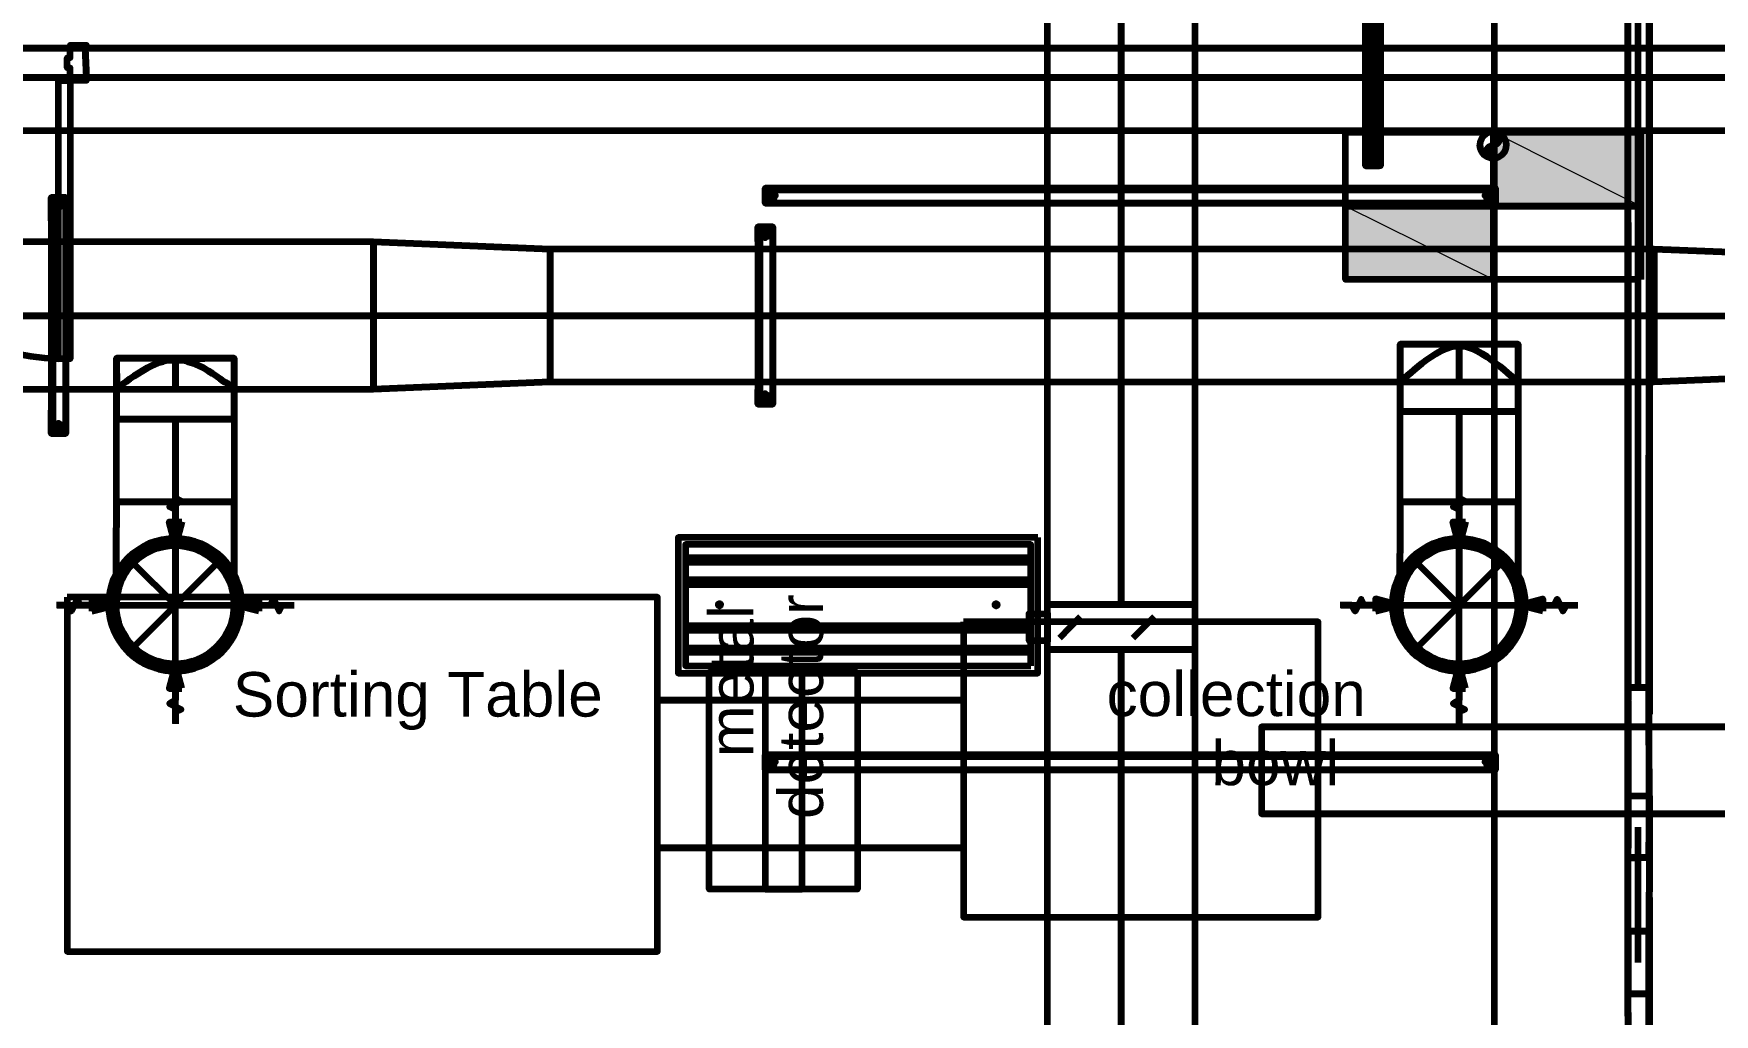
# Model space of a CAD drawing. Extents: x 0 to 1153, y 0 to 816.
# Drawn here: x 553.66 to 590.49, y 416.09 to 437.58 of the extents above; entities that cross this region are included whole.
import ezdxf

# ---------------------------------------------------------------- set-up
doc = ezdxf.new("R2010")
doc.units = 0
doc.header["$MEASUREMENT"] = 0
for name, color, linetype in [('Arch', 7, 'Continuous'), ('EQUIPMENTS', 7, 'Continuous'), ('Hatch', 7, 'Continuous'), ('HVAC', 7, 'Continuous'), ('PIPE', 7, 'Continuous')]:
    doc.layers.add(name, color=color, linetype=linetype)
doc.styles.add('Arial', font='arial.ttf')

msp = doc.modelspace()

# ---------------------------------------------------------------- hatches: boundary and pattern name
at = {"layer": 'Hatch', "linetype": 'Continuous', "lineweight": 211}
for points in [[(588.878, 435.42), (585.65, 435.42), (585.65, 433.8), (588.878, 433.8)], [(585.65, 433.8), (582.411, 433.8), (582.411, 432.192), (585.65, 432.192)]]:
    msp.add_hatch(color=5, dxfattribs=at).paths.add_polyline_path(points, flags=0)

# ---------------------------------------------------------------- linework, layer by layer
at = {"layer": 'Arch', "color": 11, "linetype": 'Continuous', "lineweight": 211}
for p, q in [((585.671, 361.77), (585.671, 717.391)), ((917.988, 435.451), (110.871, 435.451)), ((576.146, 424.339), (576.601, 424.804)), ((577.755, 424.339), (578.22, 424.804))]:
    msp.add_line(p, q, dxfattribs=at)
for points in [[(530.246, 436.615), (530.246, 427.429), (530.246, 436.615), (530.246, 437.261), (530.246, 436.615), (530.892, 436.615), (634.365, 436.615), (635.011, 436.615), (635.011, 437.261), (635.011, 436.615)], [(556.906, 426.879), (556.768, 426.36), (556.63, 426.879)], [(585.036, 426.879), (584.898, 426.36), (584.761, 426.879)], [(554.937, 424.921), (555.456, 425.058), (554.937, 425.196)], [(558.599, 424.921), (558.08, 425.058), (558.599, 425.196)], [(583.068, 424.921), (583.586, 425.058), (583.068, 425.196)], [(586.729, 424.921), (586.211, 425.058), (586.729, 425.196)], [(556.906, 423.227), (556.768, 423.746), (556.63, 423.227)], [(585.036, 423.227), (584.898, 423.746), (584.761, 423.227)]]:
    msp.add_lwpolyline(points, close=True, dxfattribs=at)
for points in [[(635.011, 437.261), (530.246, 437.261), (635.011, 437.261)], [(554.821, 436.615), (554.821, 436.552), (554.461, 436.552), (554.461, 430.456), (554.207, 430.456)], [(556.768, 426.879), (556.768, 427.143), (556.641, 427.207), (556.895, 427.334), (556.768, 427.397), (556.768, 427.662)], [(584.898, 426.879), (584.898, 427.143), (584.771, 427.207), (585.025, 427.334), (584.898, 427.397), (584.898, 427.662)], [(554.937, 425.058), (554.683, 425.058), (554.62, 425.185), (554.482, 424.921), (554.419, 425.058), (554.165, 425.058)], [(558.599, 425.058), (558.853, 425.058), (558.916, 425.185), (559.043, 424.921), (559.107, 425.058), (559.372, 425.058)], [(583.068, 425.058), (582.814, 425.058), (582.75, 425.185), (582.623, 424.921), (582.549, 425.058), (582.295, 425.058)], [(586.729, 425.058), (586.983, 425.058), (587.047, 425.185), (587.174, 424.921), (587.248, 425.058), (587.502, 425.058)], [(556.768, 423.227), (556.768, 422.973), (556.641, 422.899), (556.895, 422.772), (556.768, 422.709), (556.768, 422.455)], [(584.898, 423.227), (584.898, 422.973), (584.771, 422.899), (585.025, 422.772), (584.898, 422.709), (584.898, 422.455)]]:
    msp.add_lwpolyline(points, dxfattribs=at)
msp.add_lwpolyline([(542.501, 430.451, 0.401854), (548.344, 436.557, 0.401854), (554.207, 430.456), (554.207, 436.552), (554.461, 436.552), (554.461, 436.827), (554.397, 436.827), (554.397, 437.049), (554.461, 437.049), (554.461, 437.325), (554.821, 437.325), (554.789, 437.261), (554.821, 436.615), (554.789, 437.261)], format="xyb", dxfattribs=at)
at = {"layer": 'EQUIPMENTS', "color": 251, "linetype": 'Continuous', "lineweight": 211}
for points in [[(554.397, 425.228), (554.397, 417.47), (567.33, 417.47), (567.33, 425.228)], [(574.04, 424.688), (574.04, 418.222), (581.808, 418.222), (581.808, 424.688)], [(571.712, 423.577), (571.712, 418.835), (568.463, 418.835), (568.463, 423.577)], [(569.69, 423.577), (569.69, 418.835), (570.505, 418.835), (570.505, 423.577)], [(580.57, 422.391), (580.57, 420.486), (593.005, 420.486), (580.57, 420.486), (593.005, 420.486), (593.005, 422.391), (580.57, 422.391), (593.005, 422.391)]]:
    msp.add_lwpolyline(points, close=True, dxfattribs=at)
for points in [[(574.04, 422.973), (567.33, 422.973), (574.04, 422.973)], [(574.04, 419.735), (567.33, 419.735), (574.04, 419.735)]]:
    msp.add_lwpolyline(points, dxfattribs=at)
at = {"layer": 'Hatch', "color": 5, "linetype": 'Continuous', "lineweight": 211}
for p, q in [((583.004, 470.884), (583.004, 434.679)), ((588.825, 423.249), (588.825, 443.653)), ((575.511, 426.096), (567.944, 426.096)), ((575.511, 425.99), (567.944, 425.99)), ((575.511, 425.609), (567.944, 425.609)), ((575.511, 425.503), (567.944, 425.503)), ((575.511, 424.603), (567.944, 424.603)), ((575.511, 424.498), (567.944, 424.498)), ((575.511, 424.116), (567.944, 424.116)), ((575.511, 424.021), (567.944, 424.021)), ((588.603, 420.878), (588.592, 420.878)), ((588.825, 417.227), (588.825, 420.19)), ((589.058, 417.915), (589.068, 417.915))]:
    msp.add_line(p, q, dxfattribs=at)
for points in [[(583.173, 470.884), (582.866, 470.884), (582.866, 434.679), (582.845, 470.884), (582.845, 434.679), (582.845, 470.884), (583.173, 470.884), (583.173, 434.679), (583.152, 470.884), (583.173, 434.679), (582.845, 434.679), (583.152, 434.679), (583.173, 470.884), (582.845, 470.884)], [(589.058, 443.653), (589.058, 423.249), (589.068, 443.653), (588.592, 443.653), (589.058, 443.653), (588.592, 443.653), (589.068, 443.653), (589.068, 423.249), (588.592, 423.249), (589.058, 423.249), (588.592, 423.249), (588.603, 422.667), (588.603, 419.936), (588.592, 419.513), (588.592, 416.549), (588.592, 419.513), (588.592, 423.249), (589.068, 423.249)], [(588.878, 432.192), (582.411, 432.192), (582.411, 435.42), (588.878, 435.42)], [(575.67, 426.54), (567.785, 426.54), (567.785, 423.566), (575.67, 423.566)], [(575.511, 423.725), (575.511, 426.381), (567.944, 426.381), (567.944, 423.725)], [(568.717, 425.064), (568.696, 425.038), (568.68, 425.039), (568.667, 425.052), (568.664, 425.068), (568.671, 425.082), (568.686, 425.09), (568.702, 425.087), (568.715, 425.074), (568.716, 425.057), (568.706, 425.042), (568.69, 425.037), (568.674, 425.042), (568.664, 425.057), (568.666, 425.074), (568.678, 425.087), (568.694, 425.09), (568.71, 425.081), (568.717, 425.064)], [(574.781, 425.064), (574.763, 425.039), (574.746, 425.039), (574.732, 425.05), (574.728, 425.066), (574.734, 425.081), (574.748, 425.089), (574.765, 425.088), (574.778, 425.076), (574.78, 425.059), (574.772, 425.044), (574.757, 425.037), (574.74, 425.041), (574.729, 425.055), (574.729, 425.072), (574.74, 425.086), (574.757, 425.09), (574.772, 425.084), (574.781, 425.064)], [(589.068, 420.878), (589.058, 423.249), (589.058, 419.523), (589.068, 420.878)], [(588.603, 417.915), (588.603, 416.549), (589.058, 416.549), (589.068, 417.915), (589.068, 416.539), (588.592, 416.539), (589.068, 416.539), (589.058, 417.904), (589.058, 416.549), (588.592, 416.539), (588.592, 417.904), (589.068, 417.915)]]:
    msp.add_lwpolyline(points, close=True, dxfattribs=at)
for points in [[(589.058, 414.179), (589.068, 416.539), (589.068, 416.126), (589.058, 414.761), (589.058, 417.502), (589.068, 417.915), (589.068, 420.878), (589.058, 419.523), (588.603, 419.523), (588.592, 420.878), (589.058, 420.867), (588.603, 420.878), (588.592, 423.249), (589.068, 423.249), (588.592, 423.249), (588.592, 443.653), (588.592, 423.249), (588.592, 443.653), (588.603, 423.249), (588.592, 422.667), (588.592, 421.291), (588.592, 420.867), (588.592, 417.915), (588.592, 420.878), (588.592, 419.513), (589.058, 419.523), (588.592, 419.523), (588.592, 419.513), (589.058, 419.523), (589.068, 420.878), (589.068, 419.513), (589.058, 416.549), (589.068, 419.513), (589.068, 419.925), (589.058, 422.667), (589.058, 421.291), (589.058, 420.867), (589.068, 417.915), (589.068, 414.179)], [(588.878, 433.8), (585.65, 433.8), (582.411, 433.8), (588.878, 433.8), (588.878, 435.42), (585.65, 435.42), (585.65, 432.192), (582.411, 432.192), (582.411, 433.8)], [(585.65, 432.192), (585.65, 433.8), (585.65, 435.42)], [(589.058, 422.667), (589.068, 423.249), (589.068, 422.667)], [(588.603, 414.179), (588.592, 417.915), (588.592, 417.502), (588.603, 414.761), (588.603, 416.137), (588.592, 416.539), (588.592, 414.179)]]:
    msp.add_lwpolyline(points, dxfattribs=at)
at = {"layer": 'Hatch', "color": 5, "linetype": 'Continuous', "lineweight": 0}
msp.add_lwpolyline([(588.878, 435.42), (585.65, 435.42), (588.878, 433.8), (585.65, 433.8), (582.411, 433.8), (585.65, 432.192), (582.411, 432.192), (582.411, 433.8), (585.65, 432.192), (585.65, 433.8), (585.65, 435.42), (588.878, 433.8)], close=True, dxfattribs=at)
at = {"layer": 'Hatch', "color": 251, "linetype": 'Continuous', "lineweight": 211}
for points in [[(554.397, 425.228), (554.397, 417.47), (567.33, 417.47), (567.33, 425.228)], [(574.04, 424.688), (574.04, 418.222), (581.808, 418.222), (581.808, 424.688)], [(571.712, 423.577), (571.712, 418.835), (568.463, 418.835), (568.463, 423.577)], [(569.69, 423.577), (569.69, 418.835), (570.505, 418.835), (570.505, 423.577)], [(580.57, 422.391), (580.57, 420.486), (593.005, 420.486), (580.57, 420.486), (593.005, 420.486), (593.005, 422.391), (580.57, 422.391), (593.005, 422.391)]]:
    msp.add_lwpolyline(points, close=True, dxfattribs=at)
for points in [[(574.04, 422.973), (567.33, 422.973), (574.04, 422.973)], [(574.04, 419.735), (567.33, 419.735), (574.04, 419.735)]]:
    msp.add_lwpolyline(points, dxfattribs=at)
at = {"layer": 'HVAC', "color": 6, "linetype": 'Continuous', "lineweight": 211}
for p, q in [((564.981, 429.948), (564.981, 432.858)), ((589.174, 432.858), (589.174, 429.948)), ((555.551, 429.853), (555.583, 429.874)), ((557.953, 429.874), (557.996, 429.832)), ((556.768, 422.466), (556.768, 427.641)), ((584.898, 422.466), (584.898, 427.641)), ((557.678, 425.969), (555.847, 424.138)), ((585.809, 425.969), (583.988, 424.138)), ((554.175, 425.058), (559.35, 425.058)), ((582.316, 425.058), (587.481, 425.058))]:
    msp.add_line(p, q, dxfattribs=at)
for points in [[(578.305, 415.618), (579.109, 413.681), (579.109, 412.792), (575.881, 412.792), (579.109, 412.792), (579.104, 412.046, -0.143129), (581.369, 412.708, 0.143129), (579.109, 412.03), (579.109, 412.792), (579.109, 413.681), (575.881, 413.681), (579.109, 413.681), (575.881, 413.681), (575.881, 415.618), (577.49, 415.618), (575.881, 415.618), (575.881, 424.085), (575.881, 425.069), (579.109, 425.069), (575.881, 425.069), (579.109, 425.069), (575.881, 425.069), (575.881, 463.042)], [(583.713, 430.043), (583.671, 430.001), (583.607, 429.948), (583.671, 430.001), (583.713, 430.043), (583.777, 430.096), (583.84, 430.149), (583.914, 430.212), (583.999, 430.287), (584.084, 430.35), (584.179, 430.424), (584.285, 430.498), (584.39, 430.562), (584.507, 430.625), (584.57, 430.657), (584.634, 430.678), (584.697, 430.699), (584.761, 430.72), (584.824, 430.731), (584.973, 430.731), (585.036, 430.72), (585.1, 430.699), (585.163, 430.678), (585.227, 430.657), (585.29, 430.625), (585.406, 430.562), (585.512, 430.498), (585.703, 430.35), (585.798, 430.287), (585.883, 430.212), (585.957, 430.149), (586.02, 430.096), (586.084, 430.043), (586.147, 429.99), (586.179, 429.948), (586.147, 429.99), (586.084, 430.043), (586.02, 430.096), (585.957, 430.149), (585.883, 430.212), (585.798, 430.287), (585.703, 430.35), (585.512, 430.498), (585.406, 430.562), (585.29, 430.625), (585.227, 430.657), (585.163, 430.678), (585.1, 430.699), (585.036, 430.72), (584.973, 430.731), (584.824, 430.731), (584.761, 430.72), (584.697, 430.699), (584.634, 430.678), (584.57, 430.657), (584.507, 430.625), (584.39, 430.562), (584.285, 430.498), (584.179, 430.424), (584.084, 430.35), (583.999, 430.287), (583.914, 430.212), (583.84, 430.149), (583.777, 430.096), (583.671, 430.001), (583.607, 429.948), (583.607, 430.773), (583.607, 429.948), (583.607, 429.302), (583.607, 429.948), (586.19, 429.948), (586.19, 430.773), (586.19, 429.948), (586.19, 429.302), (586.19, 429.948), (586.19, 430.773), (586.19, 429.948), (586.19, 429.302), (586.19, 427.323), (586.19, 425.064, 0.414217), (584.893, 426.36, 0.41421), (583.597, 425.064, -0.41421), (584.893, 426.36, -0.414217), (586.19, 425.064, -0.414215), (584.893, 423.767, -0.414209), (583.586, 425.064, 0.41423), (584.893, 423.757, 0.414225), (586.2, 425.064, 0.414214), (584.893, 426.371, 0.414219), (583.586, 425.064, 0.41423), (584.893, 423.757, 0.414225), (586.2, 425.064, 0.414214), (584.893, 426.371, 0.414219), (583.607, 425.058), (583.607, 427.323), (583.607, 429.302), (583.607, 429.948), (583.607, 430.773), (583.607, 429.948)], [(555.466, 425.064, 0.414209), (556.763, 423.767, 0.414222), (558.059, 425.064, 0.414223), (556.763, 426.36, 0.41421), (555.466, 425.064, 0.414209), (556.763, 423.767, 0.414222), (558.059, 425.064), (558.059, 427.323), (558.059, 425.064, 0.414223), (556.763, 426.36, 0.41421), (555.466, 425.064), (555.477, 427.323), (555.466, 425.064, 0.414209), (556.763, 423.767, 0.414222), (558.059, 425.064)], [(583.597, 425.064, 0.414209), (584.893, 423.767, 0.414215), (586.19, 425.064, 0.414217), (584.893, 426.36, 0.41421), (583.597, 425.064, 0.414209), (584.893, 423.767, 0.414215), (586.19, 425.064), (586.19, 427.323), (586.19, 425.064, 0.414217), (584.893, 426.36, 0.41421), (583.597, 425.064), (583.607, 427.323), (583.597, 425.064, 0.414209), (584.893, 423.767, 0.414215), (586.19, 425.064)]]:
    msp.add_lwpolyline(points, format="xyb", dxfattribs=at)
for points in [[(579.109, 463.042), (579.109, 425.069), (579.109, 424.085), (579.109, 415.618), (577.49, 415.618), (579.109, 415.618), (579.109, 413.681), (575.881, 413.681), (575.881, 412.792), (575.881, 413.681), (577.49, 415.618), (577.49, 424.085), (577.49, 415.618), (579.109, 413.681), (579.109, 415.618), (575.881, 415.618), (575.881, 413.681), (576.686, 415.618)], [(577.49, 463.042), (577.49, 425.069), (577.49, 463.042)], [(554.366, 428.816), (554.366, 433.991), (554.366, 428.816)], [(569.69, 433.864), (585.692, 433.864), (569.69, 433.864)], [(569.817, 434.086), (569.878, 434.024), (569.786, 434.033), (569.817, 434.086), (569.878, 434.024), (569.786, 434.033), (569.817, 434.086), (569.878, 434.024), (569.817, 433.97), (569.878, 434.024), (569.817, 434.086), (569.786, 434.033), (569.817, 433.97), (569.878, 434.024), (569.817, 434.086), (569.786, 434.033), (569.817, 433.97), (569.878, 434.024), (569.817, 434.086), (569.786, 434.033), (569.817, 433.97), (569.878, 434.024), (569.817, 434.086), (569.786, 434.033), (569.817, 433.97), (569.878, 434.024), (569.817, 434.086), (569.786, 434.033), (569.817, 433.97), (569.878, 434.024), (569.817, 434.086), (569.786, 434.033), (569.817, 433.97), (569.878, 434.024), (569.817, 434.086), (569.786, 434.033)], [(585.502, 434.086), (585.562, 434.024), (585.47, 434.033), (585.502, 434.086), (585.562, 434.024), (585.47, 434.033), (585.502, 434.086), (585.562, 434.024), (585.502, 433.97), (585.562, 434.024), (585.502, 434.086), (585.47, 434.033), (585.502, 433.97), (585.562, 434.024), (585.502, 434.086), (585.47, 434.033), (585.502, 433.97), (585.562, 434.024), (585.502, 434.086), (585.47, 434.033), (585.502, 433.97), (585.562, 434.024), (585.502, 434.086), (585.47, 434.033), (585.502, 433.97), (585.562, 434.024), (585.502, 434.086), (585.47, 434.033), (585.502, 433.97), (585.562, 434.024), (585.502, 434.086), (585.47, 434.033), (585.502, 433.97), (585.562, 434.024), (585.502, 434.086), (585.47, 434.033)], [(569.86, 429.461), (569.86, 433.345), (569.86, 429.461)], [(561.107, 433.017), (561.107, 429.789), (561.107, 433.017), (564.981, 432.858), (564.981, 429.948), (561.107, 429.789), (561.107, 433.017), (561.107, 429.789), (564.981, 429.948), (564.981, 432.858), (564.981, 429.948), (589.174, 429.948), (589.174, 432.858), (564.981, 432.858), (561.107, 433.017), (538.459, 433.017), (538.459, 429.789), (561.107, 429.789)], [(593.058, 430.107), (593.058, 432.7), (593.058, 430.107), (589.174, 429.948), (589.174, 432.858), (593.058, 432.7), (593.058, 430.107), (593.058, 432.7), (589.174, 432.858), (589.174, 429.948), (593.058, 430.107), (608.806, 430.107), (608.806, 432.7), (593.058, 432.7)], [(564.981, 431.398), (589.174, 431.398), (564.981, 431.398), (561.107, 431.398), (538.459, 431.398), (561.107, 431.398)], [(589.174, 431.398), (593.058, 431.398), (608.806, 431.398), (593.058, 431.398)], [(584.898, 430.773), (584.898, 429.948), (584.898, 430.773)], [(556.768, 430.466), (556.768, 429.789), (556.768, 430.466)], [(586.19, 429.948), (586.126, 430.001), (586.084, 430.043), (586.147, 429.99)], [(558.059, 429.789), (558.049, 429.8), (558.049, 429.789)], [(556.768, 427.323), (556.768, 425.058), (555.847, 425.969)], [(584.898, 427.323), (584.898, 425.058), (583.988, 425.969)], [(575.881, 424.868), (575.881, 424.868), (575.881, 424.868)], [(575.881, 424.275), (575.881, 424.275), (575.881, 424.275)], [(569.69, 421.45), (585.692, 421.45), (569.69, 421.45)], [(569.817, 421.672), (569.878, 421.61), (569.786, 421.619), (569.817, 421.672), (569.878, 421.61), (569.786, 421.619), (569.817, 421.672), (569.878, 421.61), (569.817, 421.566), (569.878, 421.61), (569.817, 421.672), (569.786, 421.619), (569.817, 421.566), (569.878, 421.61), (569.817, 421.672), (569.786, 421.619), (569.817, 421.566), (569.878, 421.61), (569.817, 421.672), (569.786, 421.619), (569.817, 421.566), (569.878, 421.61), (569.817, 421.672), (569.786, 421.619), (569.817, 421.566), (569.878, 421.61), (569.817, 421.672), (569.786, 421.619), (569.817, 421.566), (569.878, 421.61), (569.817, 421.672), (569.786, 421.619), (569.817, 421.566), (569.878, 421.61), (569.817, 421.672), (569.786, 421.619)], [(585.502, 421.672), (585.562, 421.61), (585.47, 421.619), (585.502, 421.672), (585.562, 421.61), (585.47, 421.619), (585.502, 421.672), (585.562, 421.61), (585.502, 421.566), (585.562, 421.61), (585.502, 421.672), (585.47, 421.619), (585.502, 421.566), (585.562, 421.61), (585.502, 421.672), (585.47, 421.619), (585.502, 421.566), (585.562, 421.61), (585.502, 421.672), (585.47, 421.619), (585.502, 421.566), (585.562, 421.61), (585.502, 421.672), (585.47, 421.619), (585.502, 421.566), (585.562, 421.61), (585.502, 421.672), (585.47, 421.619), (585.502, 421.566), (585.562, 421.61), (585.502, 421.672), (585.47, 421.619), (585.502, 421.566), (585.562, 421.61), (585.502, 421.672), (585.47, 421.619)]]:
    msp.add_lwpolyline(points, dxfattribs=at)
for points in [[(554.08, 433.991), (554.08, 428.816), (554.048, 433.991), (554.366, 433.991), (554.048, 433.991), (554.048, 428.816), (554.366, 428.816), (554.048, 428.816)], [(554.165, 433.827), (554.193, 433.863), (554.216, 433.861), (554.234, 433.844), (554.238, 433.821), (554.228, 433.801), (554.208, 433.79), (554.185, 433.794), (554.167, 433.812), (554.165, 433.824), (554.187, 433.793), (554.239, 433.827), (554.231, 433.805), (554.21, 433.791), (554.187, 433.793), (554.169, 433.81), (554.166, 433.815), (554.207, 433.768), (554.207, 433.768), (554.166, 433.818), (554.167, 433.841), (554.185, 433.86), (554.208, 433.863), (554.228, 433.853), (554.26, 433.8), (554.26, 433.8), (554.238, 433.83), (554.26, 433.853), (554.238, 433.833), (554.207, 433.885), (554.207, 433.885), (554.173, 433.851), (554.154, 433.8), (554.154, 433.8), (554.207, 433.768), (554.26, 433.8), (554.26, 433.853), (554.207, 433.885), (554.154, 433.853), (554.154, 433.8), (554.207, 433.768), (554.207, 433.768), (554.26, 433.8), (554.26, 433.8), (554.26, 433.853), (554.26, 433.853), (554.207, 433.885), (554.207, 433.885), (554.154, 433.853), (554.154, 433.8), (554.154, 433.8), (554.154, 433.853), (554.207, 433.885), (554.26, 433.853), (554.26, 433.8), (554.207, 433.768), (554.154, 433.8), (554.207, 433.768), (554.207, 433.768), (554.26, 433.8), (554.26, 433.8), (554.26, 433.853), (554.26, 433.853), (554.207, 433.885), (554.207, 433.885), (554.154, 433.853), (554.154, 433.8), (554.207, 433.768), (554.26, 433.8), (554.26, 433.853), (554.207, 433.885), (554.154, 433.853), (554.154, 433.8), (554.207, 433.768), (554.26, 433.8), (554.26, 433.853), (554.207, 433.885), (554.154, 433.853)], [(585.692, 434.15), (569.69, 434.15), (585.692, 434.192), (585.692, 433.864), (585.692, 434.192), (569.69, 434.192), (569.69, 433.864), (569.69, 434.192)], [(569.574, 433.345), (569.574, 429.461), (569.531, 433.345), (569.86, 433.345), (569.531, 433.345), (569.531, 429.461), (569.86, 429.461), (569.531, 429.461)], [(569.648, 433.181), (569.676, 433.217), (569.699, 433.215), (569.718, 433.198), (569.722, 433.175), (569.709, 433.153), (569.688, 433.144), (569.665, 433.15), (569.65, 433.169), (569.648, 433.178), (569.671, 433.147), (569.722, 433.181), (569.715, 433.159), (569.697, 433.146), (569.673, 433.146), (569.655, 433.159), (569.69, 433.112), (569.69, 433.112), (569.653, 433.162), (569.648, 433.184), (569.657, 433.205), (569.676, 433.217), (569.699, 433.215), (569.718, 433.198), (569.743, 433.144), (569.743, 433.144), (569.722, 433.184), (569.743, 433.208), (569.722, 433.187), (569.69, 433.239), (569.69, 433.239), (569.651, 433.196), (569.637, 433.144), (569.637, 433.144), (569.69, 433.112), (569.743, 433.144), (569.743, 433.208), (569.69, 433.239), (569.637, 433.208), (569.637, 433.144), (569.69, 433.112), (569.69, 433.112), (569.743, 433.144), (569.743, 433.144), (569.743, 433.208), (569.743, 433.208), (569.69, 433.239), (569.69, 433.239), (569.637, 433.208), (569.637, 433.144), (569.637, 433.144), (569.637, 433.208), (569.69, 433.239), (569.743, 433.208), (569.743, 433.144), (569.69, 433.112), (569.637, 433.144), (569.69, 433.112), (569.69, 433.112), (569.743, 433.144), (569.743, 433.144), (569.743, 433.208), (569.743, 433.208), (569.69, 433.239), (569.69, 433.239), (569.637, 433.208), (569.637, 433.144), (569.69, 433.112), (569.743, 433.144), (569.743, 433.208), (569.69, 433.239), (569.637, 433.208), (569.637, 433.144), (569.69, 433.112), (569.743, 433.144), (569.743, 433.208), (569.69, 433.239), (569.637, 433.208)], [(586.19, 430.773), (583.607, 430.773), (584.898, 430.773), (586.19, 430.773), (583.607, 430.773), (584.898, 430.773), (586.19, 430.773), (583.607, 430.773), (584.898, 430.773), (586.19, 430.773), (583.607, 430.773), (584.898, 430.773)], [(558.059, 430.466), (555.477, 430.466), (556.768, 430.466), (558.059, 430.466), (555.477, 430.466), (556.768, 430.466), (558.059, 430.466), (555.477, 430.466), (556.768, 430.466)], [(569.648, 429.625), (569.676, 429.661), (569.699, 429.659), (569.718, 429.642), (569.722, 429.619), (569.711, 429.599), (569.691, 429.589), (569.668, 429.592), (569.651, 429.611), (569.648, 429.622), (569.671, 429.591), (569.722, 429.625), (569.715, 429.603), (569.694, 429.589), (569.671, 429.591), (569.655, 429.603), (569.69, 429.556), (569.69, 429.556), (569.653, 429.606), (569.648, 429.628), (569.657, 429.649), (569.676, 429.661), (569.699, 429.659), (569.718, 429.642), (569.743, 429.588), (569.743, 429.588), (569.722, 429.628), (569.743, 429.652), (569.722, 429.631), (569.69, 429.683), (569.69, 429.683), (569.651, 429.64), (569.637, 429.588), (569.637, 429.588), (569.637, 429.652), (569.69, 429.683), (569.743, 429.652), (569.743, 429.588), (569.69, 429.556), (569.637, 429.588), (569.69, 429.556), (569.69, 429.556), (569.743, 429.588), (569.743, 429.588), (569.743, 429.652), (569.743, 429.652), (569.69, 429.683), (569.69, 429.683), (569.637, 429.652), (569.637, 429.588), (569.69, 429.556), (569.743, 429.588), (569.743, 429.652), (569.69, 429.683), (569.637, 429.652), (569.637, 429.588), (569.69, 429.556), (569.69, 429.556), (569.743, 429.588), (569.743, 429.588), (569.743, 429.652), (569.743, 429.652), (569.69, 429.683), (569.69, 429.683), (569.637, 429.652), (569.637, 429.588), (569.637, 429.588), (569.69, 429.556), (569.743, 429.588), (569.743, 429.652), (569.69, 429.683), (569.637, 429.652), (569.637, 429.588), (569.69, 429.556), (569.743, 429.588), (569.743, 429.652), (569.69, 429.683), (569.637, 429.652)], [(556.768, 429.133), (558.059, 429.133), (555.477, 429.133), (556.768, 429.133), (558.059, 429.133), (555.477, 429.133), (556.768, 429.133), (558.059, 429.133), (555.477, 429.133), (558.059, 429.133), (555.477, 429.133), (556.768, 429.133), (556.768, 427.323)], [(584.898, 429.302), (586.19, 429.302), (583.607, 429.302), (584.898, 429.302), (586.19, 429.302), (583.607, 429.302), (584.898, 429.302), (586.19, 429.302), (583.607, 429.302), (586.19, 429.302), (583.607, 429.302), (584.898, 429.302), (584.898, 427.323)], [(554.165, 428.98), (554.193, 429.015), (554.216, 429.014), (554.234, 428.997), (554.238, 428.974), (554.228, 428.953), (554.208, 428.943), (554.185, 428.947), (554.167, 428.965), (554.165, 428.976), (554.187, 428.945), (554.239, 428.98), (554.231, 428.958), (554.21, 428.944), (554.187, 428.945), (554.172, 428.958), (554.207, 428.911), (554.207, 428.911), (554.17, 428.96), (554.165, 428.983), (554.173, 429.004), (554.193, 429.015), (554.216, 429.014), (554.234, 428.997), (554.26, 428.943), (554.26, 428.943), (554.238, 428.983), (554.26, 429.006), (554.238, 428.986), (554.207, 429.038), (554.207, 429.038), (554.167, 428.994), (554.154, 428.943), (554.154, 428.943), (554.154, 429.006), (554.207, 429.038), (554.26, 429.006), (554.26, 428.943), (554.207, 428.911), (554.154, 428.943), (554.207, 428.911), (554.207, 428.911), (554.26, 428.943), (554.26, 428.943), (554.26, 429.006), (554.26, 429.006), (554.207, 429.038), (554.207, 429.038), (554.154, 429.006), (554.154, 428.943), (554.207, 428.911), (554.26, 428.943), (554.26, 429.006), (554.207, 429.038), (554.154, 429.006), (554.154, 428.943), (554.207, 428.911), (554.207, 428.911), (554.26, 428.943), (554.26, 428.943), (554.26, 429.006), (554.26, 429.006), (554.207, 429.038), (554.207, 429.038), (554.154, 429.006), (554.154, 428.943), (554.154, 428.943), (554.207, 428.911), (554.26, 428.943), (554.26, 429.006), (554.207, 429.038), (554.154, 429.006), (554.154, 428.943), (554.207, 428.911), (554.26, 428.943), (554.26, 429.006), (554.207, 429.038), (554.154, 429.006)], [(555.477, 427.323), (558.059, 427.323), (555.477, 427.323), (558.059, 427.323), (555.477, 427.323), (558.059, 427.323), (555.477, 427.323), (558.059, 427.323)], [(583.607, 427.323), (586.19, 427.323), (583.607, 427.323), (586.19, 427.323), (583.607, 427.323), (586.19, 427.323), (583.607, 427.323), (586.19, 427.323)], [(575.479, 424.868), (575.881, 424.868), (575.881, 424.275), (575.479, 424.275), (575.479, 424.868), (575.881, 424.868), (575.881, 424.275), (575.479, 424.275)], [(579.109, 424.085), (575.881, 424.085), (579.109, 424.085), (575.881, 424.085)], [(585.692, 421.735), (569.69, 421.735), (585.692, 421.778), (585.692, 421.45), (585.692, 421.778), (569.69, 421.778), (569.69, 421.45), (569.69, 421.778)]]:
    msp.add_lwpolyline(points, close=True, dxfattribs=at)
for points in [[(555.487, 429.8), (555.583, 429.874), (555.636, 429.916), (555.699, 429.959), (555.773, 430.011), (555.858, 430.075), (555.953, 430.128), (556.048, 430.191), (556.154, 430.255), (556.26, 430.308), (556.376, 430.361), (556.44, 430.382), (556.503, 430.392), (556.567, 430.414), (556.63, 430.424), (556.694, 430.424), (556.768, 430.435), (556.831, 430.424), (556.895, 430.424), (556.969, 430.414), (557.033, 430.392), (557.16, 430.361), (557.276, 430.308), (557.382, 430.255), (557.488, 430.191), (557.583, 430.128), (557.668, 430.075), (557.752, 430.011), (557.826, 429.959), (557.9, 429.916), (557.953, 429.874), (557.996, 429.832), (558.049, 429.8), (558.049, 429.789), (558.049, 429.8), (557.953, 429.874), (557.9, 429.916), (557.826, 429.959), (557.752, 430.011), (557.668, 430.075), (557.583, 430.128), (557.488, 430.191), (557.382, 430.255), (557.276, 430.308), (557.16, 430.361), (557.033, 430.392), (556.969, 430.414), (556.895, 430.424), (556.831, 430.424), (556.768, 430.466), (555.477, 430.466), (558.059, 430.466), (556.768, 430.435), (556.694, 430.424), (556.63, 430.424), (556.567, 430.414), (556.503, 430.392), (556.376, 430.361), (556.26, 430.308), (556.154, 430.255), (556.048, 430.191), (555.953, 430.128), (555.858, 430.075), (555.773, 430.011), (555.699, 429.959), (555.636, 429.916), (555.583, 429.874), (555.477, 429.789), (555.477, 430.466), (555.477, 429.789), (555.477, 429.133), (555.477, 429.789), (558.059, 429.789), (558.059, 430.466), (558.059, 429.789), (558.059, 429.133), (558.059, 429.789), (558.059, 430.466), (558.059, 429.789), (558.059, 429.133), (558.059, 427.323), (558.059, 425.064, 0.414223), (556.763, 426.36, 0.41421), (555.466, 425.064, -0.41421), (556.763, 426.36, -0.414223), (558.059, 425.064, -0.414222), (556.763, 423.767, -0.414209), (555.456, 425.064, 0.41423), (556.763, 423.757, 0.414213), (558.07, 425.064, 0.414202), (556.763, 426.371, 0.414219), (555.456, 425.064, 0.41423), (556.763, 423.757, 0.414213), (558.07, 425.064, 0.414202), (556.763, 426.371, 0.414219), (555.477, 425.058), (555.477, 427.323), (555.477, 429.133), (555.477, 429.789), (555.477, 430.466)], [(556.763, 426.519, 0.414205), (555.307, 425.064, 0.414226), (556.763, 423.609, 0.414215), (558.218, 425.064, 0.414194), (556.763, 426.519, 0.414205), (555.307, 425.064, 0.414226), (556.763, 423.609, 0.414215), (558.218, 425.064, 0.414194)], [(584.893, 426.519, 0.414205), (583.438, 425.064, 0.414226), (584.893, 423.609, 0.414215), (586.348, 425.064, 0.414194), (584.893, 426.519, 0.414205), (583.438, 425.064, 0.414226), (584.893, 423.609, 0.414215), (586.348, 425.064, 0.414194)], [(556.763, 426.434, 0.414217), (555.392, 425.064, 0.414228), (556.763, 423.693, 0.414217), (558.133, 425.064, 0.414206)], [(584.893, 426.434, 0.414217), (583.523, 425.064, 0.414228), (584.893, 423.693, 0.414217), (586.264, 425.064, 0.414206)]]:
    msp.add_lwpolyline(points, format="xyb", close=True, dxfattribs=at)
for centre, radius in [((556.763, 425.064), 1.455), ((584.893, 425.064), 1.455), ((556.763, 425.064), 1.296), ((584.893, 425.064), 1.296)]:
    msp.add_circle(centre, radius, dxfattribs=at)
for p in [(554.207, 433.885), (554.207, 433.885), (554.207, 433.885), (569.786, 434.033), (569.786, 434.033), (569.786, 434.033), (569.817, 433.97), (569.817, 433.97), (569.817, 433.97), (569.881, 434.086), (569.881, 434.086), (569.881, 434.086), (569.881, 433.97), (569.881, 433.97), (569.881, 433.97), (569.913, 434.033), (569.913, 434.033), (569.913, 434.033), (585.47, 434.033), (585.47, 434.033), (585.47, 434.033), (585.502, 433.97), (585.502, 433.97), (585.502, 433.97), (585.565, 434.086), (585.565, 434.086), (585.565, 434.086), (585.565, 433.97), (585.565, 433.97), (585.565, 433.97), (585.597, 434.033), (585.597, 434.033), (585.597, 434.033), (554.154, 433.8), (554.154, 433.8), (554.207, 433.768), (554.207, 433.768), (554.207, 433.768), (554.26, 433.853), (554.26, 433.853), (554.26, 433.853), (554.26, 433.8), (554.26, 433.8), (554.26, 433.8), (569.637, 433.144), (569.637, 433.144), (569.69, 433.239), (569.69, 433.239), (569.69, 433.239), (569.743, 433.208), (569.743, 433.208), (569.743, 433.208), (569.743, 433.144), (569.743, 433.144), (569.743, 433.144), (569.69, 433.112), (569.69, 433.112), (569.69, 433.112), (569.637, 429.588), (569.637, 429.588), (569.69, 429.683), (569.69, 429.683), (569.69, 429.683), (569.69, 429.556), (569.69, 429.556), (569.69, 429.556), (569.743, 429.652), (569.743, 429.652), (569.743, 429.652), (569.743, 429.588), (569.743, 429.588), (569.743, 429.588), (554.154, 428.943), (554.154, 428.943), (554.207, 429.038), (554.207, 429.038), (554.207, 429.038), (554.207, 428.911), (554.207, 428.911), (554.207, 428.911), (554.26, 429.006), (554.26, 429.006), (554.26, 429.006), (554.26, 428.943), (554.26, 428.943), (554.26, 428.943), (575.479, 424.868), (575.881, 424.868), (575.881, 424.275), (569.786, 421.619), (569.786, 421.619), (569.786, 421.619), (569.817, 421.566), (569.817, 421.566), (569.817, 421.566), (569.881, 421.672), (569.881, 421.672), (569.881, 421.672), (569.881, 421.566), (569.881, 421.566), (569.881, 421.566), (569.913, 421.619), (569.913, 421.619), (569.913, 421.619), (585.47, 421.619), (585.47, 421.619), (585.47, 421.619), (585.502, 421.566), (585.502, 421.566), (585.502, 421.566), (585.565, 421.672), (585.565, 421.672), (585.565, 421.672), (585.565, 421.566), (585.565, 421.566), (585.565, 421.566), (585.597, 421.619), (585.597, 421.619), (585.597, 421.619)]:
    msp.add_point(p, dxfattribs=at)
at = {"layer": 'PIPE', "color": 3, "linetype": 'Continuous', "lineweight": 211}
msp.add_lwpolyline([(585.645, 434.848), (585.575, 434.856), (585.511, 434.881), (585.455, 434.918), (585.397, 434.986), (585.368, 435.047), (585.354, 435.139), (585.368, 435.047), (585.397, 434.986), (585.455, 434.918), (585.511, 434.881), (585.575, 434.856), (585.645, 434.848), (585.575, 434.856), (585.506, 434.957), (585.504, 435.014), (585.523, 435.066), (585.56, 435.106), (585.61, 435.13), (585.523, 435.066), (585.504, 435.014), (585.506, 434.957), (585.575, 434.856), (585.645, 434.848, 0.414159), (585.935, 435.139), (585.927, 435.209), (585.903, 435.273), (585.866, 435.328), (585.816, 435.374), (585.78, 435.322), (585.787, 435.265), (585.772, 435.211), (585.72, 435.155), (585.668, 435.136), (585.753, 435.184), (585.78, 435.231), (585.787, 435.288), (585.772, 435.342), (585.738, 435.385), (585.69, 435.412), (585.778, 435.398), (585.668, 435.429), (585.597, 435.426), (585.531, 435.407), (585.473, 435.374), (585.424, 435.328), (585.386, 435.273), (585.362, 435.209), (585.354, 435.139)], format="xyb", dxfattribs=at)

# ---------------------------------------------------------------- texts
at = {"layer": 'Hatch', "color": 251, "linetype": 'Continuous', "lineweight": 211, "style": 'Arial'}
for s, p in [('detector', (570.96, 420.37)), ('metal', (569.436, 421.725))]:
    msp.add_text(s, height=0.9757, rotation=90, dxfattribs=at).set_placement(p)
for s, height, p in [('Sorting Table', 0.97573, (558.027, 422.614)), ('collection', 0.9757, (577.173, 422.624)), ('bowl', 0.9757, (579.469, 421.111))]:
    msp.add_text(s, height=height, dxfattribs=at).set_placement(p)

doc.saveas('drawing.dxf')
